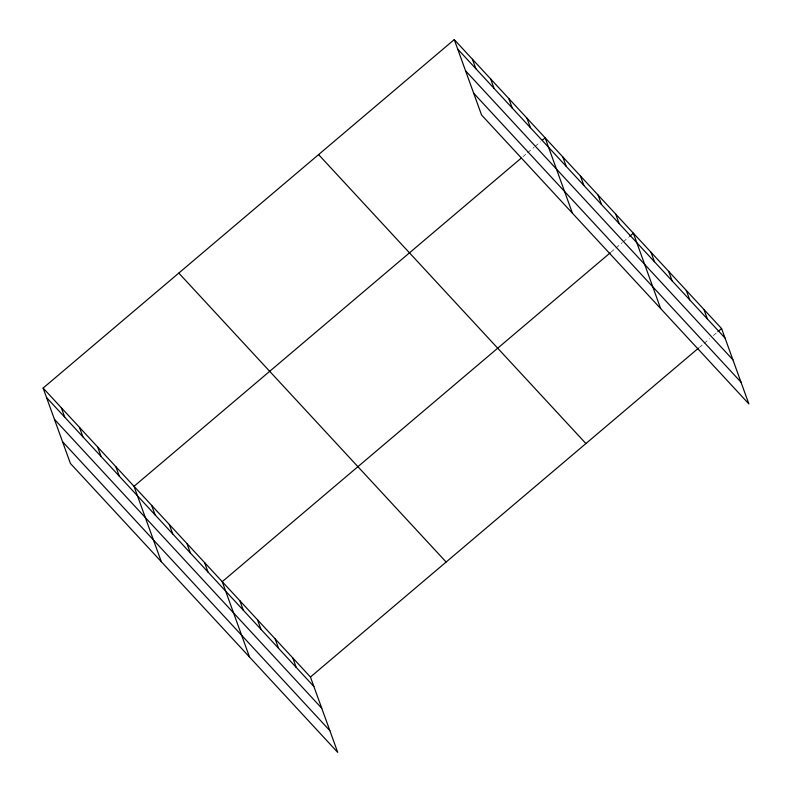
<?xml version="1.0" encoding="UTF-8"?>
<svg xmlns="http://www.w3.org/2000/svg" width="792" height="792" viewBox="0 0 792 792"><rect width="100%" height="100%" fill="white"/><g stroke="black" fill="none" stroke-linecap="round" stroke-linejoin="round"><path stroke-width="0.59" stroke-dasharray="3.96 2.97" d="M523.007 156.618L525.769 154.272M527.62 152.708L534.085 147.233M535.006 146.451L540.54 141.758M611.226 251.975L613.988 249.629M615.839 248.064L622.294 242.59M623.225 241.808L628.759 237.115M699.445 347.332L702.207 344.985M704.058 343.421L709.592 338.728M713.285 335.6L716.978 332.462"/><path stroke-width="1.19" d="M43.124 388.07L310.454 677.031L337.738 752.4L70.409 463.449L43.124 388.07L454.262 39.6L721.591 328.551L748.876 403.93L481.546 114.969L454.262 39.6M521.156 158.182L134.016 486.318L161.301 561.686M542.391 140.194L545.153 137.848L572.438 213.216M610.305 252.757L222.235 581.674L249.52 657.043M629.68 236.333L633.372 233.204L660.657 308.573M310.454 677.031L698.514 348.114M717.899 331.68L721.591 328.551M457.687 49.064L725.017 338.026M465.567 70.815L732.897 359.776M473.675 93.218L741.005 382.18M318.592 154.598L585.922 443.55M178.804 273.082L446.134 562.033M46.55 397.544L313.88 686.496M54.42 419.295L321.75 708.246M62.538 441.698L329.868 730.65M703.949 309.484L707.375 318.948M686.308 290.417L689.733 299.881M668.666 271.339L672.091 280.813M651.014 252.272L654.449 261.736M615.731 214.127L619.156 223.601M598.089 195.06L601.514 204.524M580.447 175.982L583.872 185.457M562.795 156.915L566.231 166.389M526.977 118.196L530.402 127.66M508.801 98.545L512.226 108.019M490.624 78.893L494.05 88.367M472.438 59.252L475.873 68.716M292.812 657.954L296.238 667.428M275.161 638.887L278.596 648.351M257.519 619.819L260.944 629.284M239.877 600.742L243.302 610.216M204.593 562.607L208.019 572.072M186.942 543.53L190.377 553.004M169.3 524.462L172.725 533.927M151.658 505.385L155.084 514.859M115.84 466.666L119.265 476.14M97.654 447.025L101.089 456.489M79.477 427.373L82.903 436.837M61.301 407.722L64.726 417.196"/></g></svg>
